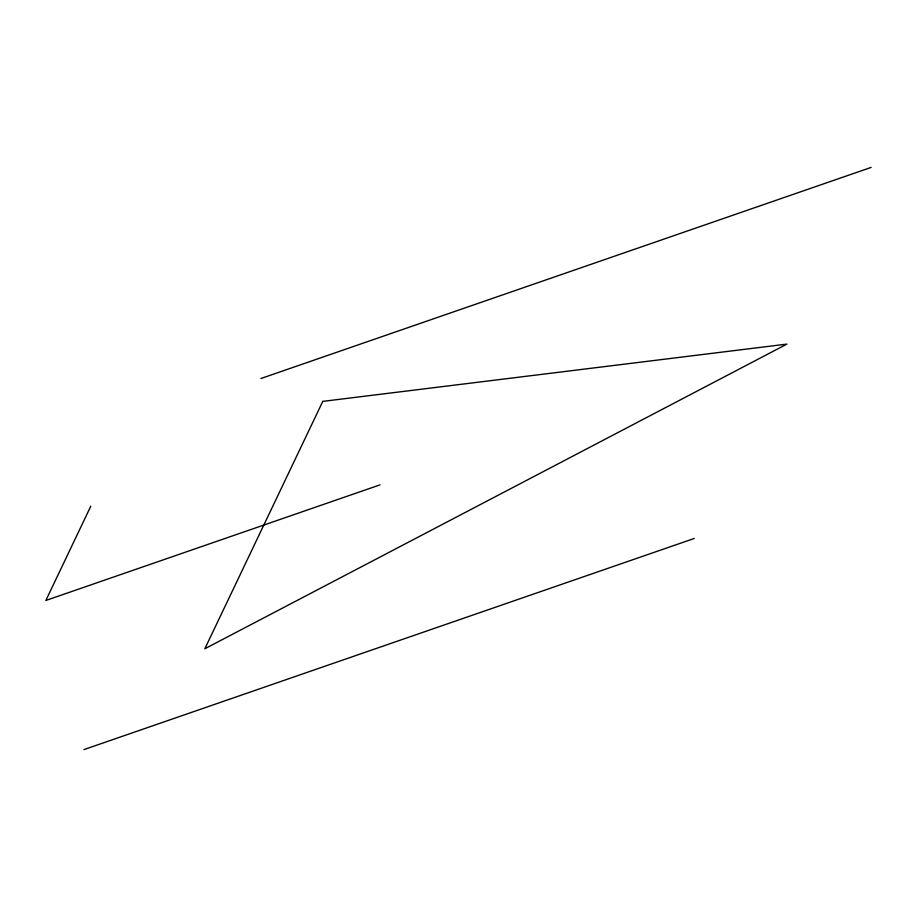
<?xml version="1.0" encoding="UTF-8"?>
<svg xmlns="http://www.w3.org/2000/svg" width="917" height="917" viewBox="0 0 917 917"><rect width="100%" height="100%" fill="white"/><g stroke="black" fill="none" stroke-linecap="round" stroke-linejoin="round"><path stroke-width="1.38" d="M90.783 506.218L45.85 600.463L380.051 484.852M260.875 378.526L871.15 167.41M83.951 749.59L694.238 538.474M322.784 401.382L204.835 648.755L786.901 344.104L322.784 401.382"/></g></svg>
